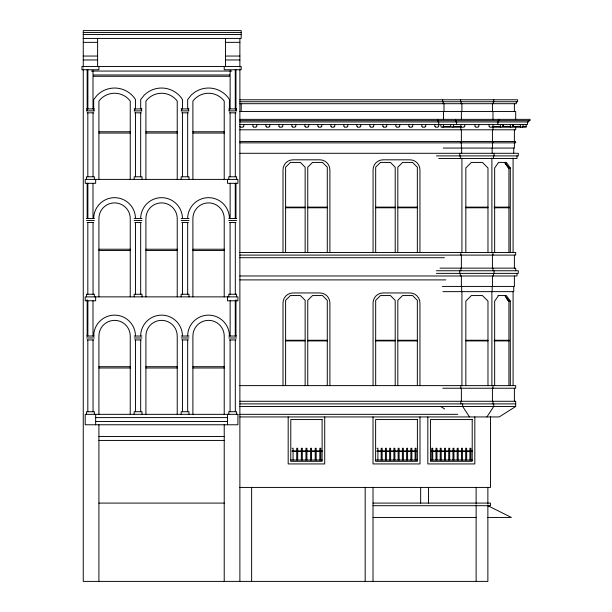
<?xml version="1.0" encoding="UTF-8"?>
<svg xmlns="http://www.w3.org/2000/svg" width="612" height="612" viewBox="0 0 612 612"><rect width="100%" height="100%" fill="white"/><g stroke="black" fill="none" stroke-linecap="round" stroke-linejoin="round"><path stroke-width="0.92" d="M486.9 416.94L493.739 406.498L493.739 403.889M498.573 295.558L494.657 301.096L494.657 385.621M239.881 401.281L515.694 401.281L515.694 406.498L499.193 416.94L239.881 416.94M83.255 32.558L241.189 32.558M83.255 34.517L241.189 34.517M83.255 38.434L241.189 38.434L241.189 30.6L83.255 30.6L83.255 67.106M83.255 42.35L97.614 42.35M225.522 42.35L239.881 42.35M83.255 56.052L97.614 56.052M225.522 56.052L239.881 56.052M83.255 59.968L97.614 59.968M225.522 59.968L239.881 59.968M91.349 71.061L231.787 71.061M239.881 99.779L517.653 99.779L517.653 101.737L239.881 101.737M239.881 103.696L516.344 103.696L516.344 101.737M86.522 108.913L94.347 108.913M134.158 108.913L141.992 108.913M181.144 108.913L188.978 108.913M228.789 108.913L236.615 108.913M86.522 110.871L94.347 110.871M134.158 110.871L141.992 110.871M181.144 110.871L188.978 110.871M228.789 110.871L236.615 110.871M239.881 111.522L515.694 111.522L515.694 119.355M87.172 112.83L93.697 112.83M134.808 112.83L141.341 112.83M181.802 112.83L188.328 112.83M229.439 112.83L235.964 112.83M239.881 119.355L530.053 119.355L530.053 120.663L239.881 120.663M239.881 121.964L528.745 121.964L528.745 120.663M239.881 124.573L527.437 124.573L527.437 121.964M239.881 126.531L240.531 126.531L240.531 127.189L243.148 127.189L243.148 126.531L243.798 126.531L243.798 124.573M522.334 126.531L526.136 126.531M239.881 129.798L515.694 129.798L515.694 127.189M98.915 131.756L130.241 131.756M145.908 131.756L177.228 131.756M192.895 131.756L224.222 131.756M98.915 133.056L130.241 133.056M145.908 133.056L177.228 133.056M192.895 133.056L224.222 133.056M239.881 141.54L515.694 141.54L515.694 142.848L239.881 142.848M443.241 148.066L514.386 148.066L514.386 142.848M239.881 153.291L518.303 153.291L518.303 155.899L436.44 155.899M438.697 158.508L516.995 158.508L516.995 155.899M508.465 167.963L510.316 167.963L510.316 252.488M285.613 207.131L305.143 207.131M307.752 207.131L327.282 207.131M375.676 207.131L395.199 207.131M397.815 207.131L417.338 207.131M465.839 207.131L487.978 207.131M494.198 207.131L509.161 207.131L509.161 207.782L494.198 207.782M285.613 207.782L305.143 207.782M307.752 207.782L327.282 207.782M375.676 207.782L395.199 207.782M397.815 207.782L417.338 207.782M465.839 207.782L487.978 207.782M86.522 218.553L94.347 218.553M134.158 218.553L141.992 218.553M181.144 218.553L188.978 218.553M228.789 218.553L236.615 218.553M86.522 220.511L94.347 220.511M134.158 220.511L141.992 220.511M181.144 220.511L188.978 220.511M228.789 220.511L236.615 220.511M87.172 222.47L93.697 222.47M134.808 222.47L141.341 222.47M181.802 222.47L188.328 222.47M229.439 222.47L235.964 222.47M98.915 249.222L130.241 249.222M145.908 249.222L177.228 249.222M192.895 249.222L224.222 249.222M98.915 250.53L130.241 250.53M145.908 250.53L177.228 250.53M192.895 250.53L224.222 250.53M239.881 252.488L515.694 252.488L515.694 255.097L239.881 255.097M239.881 257.706L444.434 257.706M440.013 268.148L515.694 268.148L515.694 270.756M436.44 270.756L518.303 270.756L518.303 273.373L436.44 273.373M239.881 275.981L516.995 275.981L516.995 273.373M239.881 279.898L445.865 279.898M442.292 286.424L514.386 286.424L514.386 275.981M442.889 291.641L513.736 291.641L513.736 286.424M497.969 295.558L506.399 295.558L510.316 301.096L510.316 385.621M508.465 301.096L510.316 301.096M86.522 336.019L94.347 336.019M134.158 336.019L141.992 336.019M181.144 336.019L188.978 336.019M228.789 336.019L236.615 336.019M86.522 337.977L94.347 337.977M134.158 337.977L141.992 337.977M181.144 337.977L188.978 337.977M228.789 337.977L236.615 337.977M87.172 339.935L93.697 339.935M134.808 339.935L141.341 339.935M181.802 339.935L188.328 339.935M229.439 339.935L235.964 339.935M285.613 340.264L305.143 340.264M307.752 340.264L327.282 340.264M375.676 340.264L395.199 340.264M397.815 340.264L417.338 340.264M465.839 340.264L487.978 340.264M494.198 340.264L509.161 340.264L509.161 340.915L494.198 340.915M285.613 340.915L305.143 340.915M307.752 340.915L327.282 340.915M375.676 340.915L395.199 340.915M397.815 340.915L417.338 340.915M465.839 340.915L487.978 340.915M98.915 366.695L130.241 366.695M145.908 366.695L177.228 366.695M192.895 366.695L224.222 366.695M98.915 367.996L130.241 367.996M145.908 367.996L177.228 367.996M192.895 367.996L224.222 367.996M239.881 385.621L515.694 385.621L515.694 388.23L442.851 388.23M239.881 403.889L515.694 403.889M239.881 406.498L515.694 406.498M239.881 414.332L457.738 414.332M95.656 417.598L227.48 417.598M95.656 421.515L227.48 421.515M98.915 436.524L224.222 436.524M98.915 440.433L224.222 440.433M292.092 448.267L293.072 448.267L293.072 460.017M376.931 448.267L377.91 448.267L377.91 460.017M292.092 450.876L322.111 450.876M376.931 450.876L416.084 450.876M431.751 450.876L444.473 450.876M445.452 450.876L448.718 450.876M449.698 450.876L472.212 450.876M292.092 451.534L322.111 451.534M376.931 451.534L416.084 451.534M431.751 451.534L444.473 451.534M445.452 451.534L448.718 451.534M449.698 451.534L472.212 451.534M290.784 460.017L322.111 460.017M375.623 460.017L417.392 460.017M430.443 460.017L472.212 460.017M239.881 487.427L490.48 487.427L490.48 416.428M98.915 503.087L224.222 503.087M373.014 503.087L490.48 503.087L490.48 505.696L373.014 505.696M373.014 517.446L476.128 517.446M487.871 517.446L511.364 517.446L487.871 505.696M440.732 406.498L444.656 408.984M510.316 167.963L506.399 162.425L498.573 162.425L494.657 167.963L494.657 252.488M505.015 162.425L508.932 167.963L508.932 207.131M504.785 162.425L508.694 167.963M504.556 162.425L507.975 167.267M505.015 295.558L508.932 301.096L508.932 340.264M505.275 296.254L508.694 301.096M506.514 298.327L507.975 300.4M469.519 416.94L462.687 406.498L462.687 403.889M526.136 124.573L526.136 127.189L513.384 127.189L513.384 126.531M523.076 124.573L523.076 126.531M522.617 126.531L522.617 127.189M520.766 127.189L520.766 126.531L512.642 126.531L512.642 127.189L503.408 127.189L503.408 126.531M520.307 124.573L520.307 126.531M514.386 103.696L514.386 111.522M514.386 129.798L514.386 141.54M514.386 255.097L514.386 268.148M514.386 388.23L514.386 401.281M513.736 148.066L513.736 153.291M513.101 124.573L513.101 126.531M513.086 158.057L513.086 252.488M513.086 291.641L513.086 385.621M512.925 124.573L512.925 126.531M510.791 127.189L510.791 126.531L502.666 126.531L502.666 127.189L493.433 127.189L493.433 126.531M510.332 124.573L510.332 126.531M508.932 207.782L508.932 252.488M508.932 340.915L508.932 385.621M503.125 124.573L503.125 126.531M502.949 124.573L502.949 126.531M500.815 127.189L500.815 126.531L492.316 126.531L492.316 127.189L489.707 127.189L489.707 126.531L489.057 126.531L489.057 124.573M500.356 124.573L500.356 126.531M498.918 119.355L498.918 120.663M498.375 120.663L498.375 121.964M497.839 121.964L497.839 124.573M494.052 153.291L494.052 155.899M494.052 270.756L494.052 273.373M493.785 99.779L493.785 101.737M493.509 155.899L493.509 158.508M493.509 273.373L493.509 275.981M493.241 101.737L493.241 103.696M492.974 111.522L492.974 119.355M492.974 124.573L492.974 129.798M492.974 141.54L492.974 142.848M492.974 252.488L492.974 255.097M492.974 268.148L492.974 270.756M492.974 385.621L492.974 388.23M492.974 401.281L492.974 403.889M492.431 103.696L492.431 111.522M492.431 129.798L492.431 141.54M492.431 142.848L492.431 148.066M492.431 255.097L492.431 268.148M492.431 275.981L492.431 286.424M492.431 388.23L492.431 401.281M492.163 148.066L492.163 153.291M492.163 286.424L492.163 291.641M491.887 158.057L491.887 252.488M491.887 291.641L491.887 385.621M487.978 252.488L487.978 167.963L482.44 162.425L471.37 162.425L465.839 167.963L465.839 252.488M487.978 385.621L487.978 301.096L482.44 295.558L471.37 295.558L465.839 301.096L465.839 385.621M487.871 487.427L487.871 503.561M487.871 504.831L487.871 581.4L83.255 581.4L83.255 69.018M478.867 124.573L478.867 126.531L478.209 126.531L478.209 127.189L475.601 127.189L475.601 126.531L474.95 126.531L474.95 124.573M476.128 487.427L476.128 503.561M476.128 504.831L476.128 581.4M474.82 416.94L474.82 463.934L427.834 463.934L427.834 416.94M470.903 460.017L470.903 448.267L469.924 448.267L469.924 460.017M466.665 460.017L466.665 448.267L465.686 448.267L465.686 460.017M464.753 124.573L464.753 126.531L464.103 126.531L464.103 127.189L461.494 127.189L461.494 126.531L452.995 126.531L452.995 127.189M462.42 460.017L462.42 448.267L461.44 448.267L461.44 460.017M461.907 103.696L461.907 111.522M461.922 158.057L461.922 252.488M461.922 291.641L461.922 385.621M461.655 148.066L461.655 153.291M461.655 286.424L461.655 291.641M461.379 111.522L461.379 119.355M461.379 129.798L461.379 141.54M461.379 142.848L461.379 148.066M461.379 255.097L461.379 268.148M461.379 275.981L461.379 286.424M461.379 388.23L461.379 401.281M461.119 101.737L461.119 103.696M460.844 124.573L460.844 129.798M460.844 141.54L460.844 142.848M460.844 252.488L460.844 255.097M460.844 268.148L460.844 270.756M460.844 385.621L460.844 388.23M460.844 401.281L460.844 403.889M460.591 99.779L460.591 101.737M460.377 126.531L460.377 127.189L451.151 127.189L451.151 126.531L443.019 126.531L443.019 127.189M460.301 155.899L460.301 158.508M460.301 273.373L460.301 275.981M459.757 153.291L459.757 155.899M459.757 270.756L459.757 273.373M458.181 460.017L458.181 448.267L457.202 448.267L457.202 460.017M456.621 121.964L456.621 124.573M456.093 120.663L456.093 121.964M455.565 119.355L455.565 120.663M453.936 460.017L453.936 448.267L452.957 448.267L452.957 460.017M453.454 124.573L453.454 126.531M450.684 124.573L450.684 126.531M450.401 126.531L450.401 127.189L441.176 127.189L440.709 124.573M449.698 460.017L449.698 448.267L448.718 448.267L448.718 460.017M445.452 460.017L445.452 448.267L444.473 448.267L444.473 460.017M443.991 103.696L443.991 111.522M443.463 111.522L443.463 119.355M443.478 124.573L443.478 126.531M443.195 101.737L443.195 103.696M442.667 99.779L442.667 101.737M441.214 460.017L441.214 448.267L440.235 448.267L440.235 460.017M438.705 121.964L438.705 126.531L438.047 126.531L438.047 127.189L435.438 127.189L435.438 126.531L434.788 126.531L434.788 124.573M438.169 120.663L438.169 121.964M437.641 119.355L437.641 120.663M436.968 460.017L436.968 448.267L435.989 448.267L435.989 460.017M432.73 460.017L432.73 448.267L431.751 448.267L431.751 460.017M428.484 487.427L428.484 503.087M425.707 124.573L425.707 126.531L425.057 126.531L425.057 127.189L422.441 127.189L422.441 126.531L421.79 126.531L421.79 124.573M420.651 487.427L420.651 503.087M419.947 252.488L419.947 169.807A9.991 9.991 0 0 0 409.956 159.816L383.058 159.816A9.991 9.991 0 0 0 373.068 169.807L373.068 252.488M419.947 385.621L419.947 302.94A9.991 9.991 0 0 0 409.956 292.949L383.058 292.949A9.991 9.991 0 0 0 373.068 302.94L373.068 385.621M420 416.94L420 463.934L373.014 463.934L373.014 416.94M417.338 252.488L417.338 167.198L412.572 162.425L402.581 162.425L397.815 167.198L397.815 252.488M417.338 385.621L417.338 300.331L412.572 295.558L402.581 295.558L397.815 300.331L397.815 385.621M416.084 460.017L416.084 448.267L415.104 448.267L415.104 460.017M412.71 124.573L412.71 126.531L412.06 126.531L412.06 127.189L409.451 127.189L409.451 126.531L408.801 126.531L408.801 124.573M411.845 460.017L411.845 448.267L410.866 448.267L410.866 460.017M407.6 460.017L407.6 448.267L406.62 448.267L406.62 460.017M403.362 460.017L403.362 448.267L402.382 448.267L402.382 460.017M399.72 124.573L399.72 126.531L399.07 126.531L399.07 127.189L396.454 127.189L396.454 126.531L395.803 126.531L395.803 124.573M399.116 460.017L399.116 448.267L398.137 448.267L398.137 460.017M395.199 252.488L395.199 167.198L390.433 162.425L380.442 162.425L375.676 167.198L375.676 252.488M395.199 385.621L395.199 300.331L390.433 295.558L380.442 295.558L375.676 300.331L375.676 385.621M394.878 460.017L394.878 448.267L393.899 448.267L393.899 460.017M390.632 460.017L390.632 448.267L389.653 448.267L389.653 460.017M386.723 124.573L386.723 126.531L386.073 126.531L386.073 127.189L383.464 127.189L383.464 126.531L382.814 126.531L382.814 124.573M386.394 460.017L386.394 448.267L385.415 448.267L385.415 460.017M382.148 460.017L382.148 448.267L381.169 448.267L381.169 460.017M373.733 124.573L373.733 126.531L373.083 126.531L373.083 127.189L370.467 127.189L370.467 126.531L369.816 126.531L369.816 124.573M373.014 487.427L373.014 581.4M365.18 487.427L365.18 581.4M360.736 124.573L360.736 126.531L360.086 126.531L360.086 127.189L357.477 127.189L357.477 126.531L356.827 126.531L356.827 124.573M347.746 124.573L347.746 126.531L347.096 126.531L347.096 127.189L344.48 127.189L344.48 126.531L343.829 126.531L343.829 124.573M334.749 124.573L334.749 126.531L334.098 126.531L334.098 127.189L331.49 127.189L331.49 126.531L330.84 126.531L330.84 124.573M329.891 252.488L329.891 169.807A9.991 9.991 0 0 0 319.9 159.816L292.995 159.816A9.991 9.991 0 0 0 283.004 169.807L283.004 252.488M329.891 385.621L329.891 302.94A9.991 9.991 0 0 0 319.9 292.949L292.995 292.949A9.991 9.991 0 0 0 283.004 302.94L283.004 385.621M327.282 252.488L327.282 167.198L322.509 162.425L312.525 162.425L307.752 167.198L307.752 252.488M327.282 385.621L327.282 300.331L322.509 295.558L312.525 295.558L307.752 300.331L307.752 385.621M324.72 416.94L324.72 463.934L288.175 463.934L288.175 416.94M321.759 124.573L321.759 126.531L321.109 126.531L321.109 127.189L318.492 127.189L318.492 126.531L317.842 126.531L317.842 124.573M320.803 460.017L320.803 448.267L319.824 448.267L319.824 460.017M316.182 460.017L316.182 448.267L315.203 448.267L315.203 460.017M311.562 460.017L311.562 448.267L310.582 448.267L310.582 460.017M308.762 124.573L308.762 126.531L308.111 126.531L308.111 127.189L305.503 127.189L305.503 126.531L304.853 126.531L304.853 124.573M306.933 460.017L306.933 448.267L305.954 448.267L305.954 460.017M305.143 252.488L305.143 167.198L300.37 162.425L290.386 162.425L285.613 167.198L285.613 252.488M305.143 385.621L305.143 300.331L300.37 295.558L290.386 295.558L285.613 300.331L285.613 385.621M302.313 460.017L302.313 448.267L301.334 448.267L301.334 460.017M297.692 460.017L297.692 448.267L296.713 448.267L296.713 460.017M295.772 124.573L295.772 126.531L295.122 126.531L295.122 127.189L292.505 127.189L292.505 126.531L291.855 126.531L291.855 124.573M282.775 124.573L282.775 126.531L282.124 126.531L282.124 127.189L279.516 127.189L279.516 126.531L278.865 126.531L278.865 124.573M269.785 124.573L269.785 126.531L269.135 126.531L269.135 127.189L266.518 127.189L266.518 126.531L265.868 126.531L265.868 124.573M256.788 124.573L256.788 126.531L256.137 126.531L256.137 127.189L253.529 127.189L253.529 126.531L252.878 126.531L252.878 124.573M251.631 487.427L251.631 581.4M241.189 103.696L241.189 111.522M239.881 38.25L239.881 67.106M239.881 69.018L239.881 581.4M236.615 179.393L236.615 176.784L228.789 176.784L228.789 179.393M236.615 296.866L236.615 294.25L228.789 294.25L228.789 296.866M236.615 414.332L236.615 411.723L228.789 411.723L228.789 414.332M236.094 108.913L236.094 110.871M235.964 69.753L235.964 108.913M235.964 183.218L235.964 218.553M235.964 299.727L235.964 336.019M235.268 69.753L235.268 108.913M235.314 112.83L235.314 176.784M235.268 183.309L235.268 218.553M235.314 222.47L235.314 294.25M235.268 300.783L235.268 336.019M235.314 339.935L235.314 411.723M230.135 70.709L230.135 108.913M230.089 112.83L230.089 176.784M230.135 183.309L230.135 218.553M230.089 222.47L230.089 294.25M230.135 300.783L230.135 336.019M230.089 339.935L230.089 411.723M229.439 108.913L229.439 99.595L228.398 97.951A24.801 24.801 0 0 0 194.18 92.619L191.242 95.074L187.67 99.595L187.67 108.913M229.309 108.913L229.309 110.871M227.48 179.393L227.48 183.309L237.923 183.309L237.923 179.393L85.213 179.393L85.213 183.309L95.656 183.309L95.656 179.393M227.48 296.866L227.48 300.783L237.923 300.783L237.923 296.866L85.213 296.866L85.213 300.783L95.656 300.783L95.656 296.866M227.48 414.332L227.48 424.774M225.522 38.434L225.522 66.494M224.222 66.494L224.222 69.753L241.189 69.753L241.189 66.494L81.947 66.494L81.947 69.753L98.915 69.753L98.915 66.494M224.222 179.393L224.222 101.079A19.576 19.576 0 0 0 192.895 101.079L192.895 179.393M224.222 296.866L224.222 218.553A15.66 15.66 0 0 0 208.554 202.886A15.66 15.66 0 0 0 192.895 218.553L192.895 296.866M224.222 414.332L224.222 336.019A15.66 15.66 0 0 0 208.554 320.359A15.66 15.66 0 0 0 192.895 336.019L192.895 414.332M224.222 424.774L224.222 581.4M188.978 179.393L188.978 176.784L181.144 176.784L181.144 179.393M188.978 296.866L188.978 294.25L181.144 294.25L181.144 296.866M188.978 414.332L188.978 411.723L181.144 411.723L181.144 414.332M188.45 108.913L188.45 110.871M187.67 112.83L187.67 176.784M187.67 222.47L187.67 294.25M187.67 339.935L187.67 411.723M182.453 108.913L182.453 99.595L181.404 97.951A24.801 24.801 0 0 0 147.194 92.619L144.256 95.074L140.684 99.595L140.684 108.913M182.453 112.83L182.453 176.784M182.453 222.47L182.453 294.25M182.453 339.935L182.453 411.723M181.672 108.913L181.672 110.871M177.228 179.393L177.228 101.079A19.576 19.576 0 0 0 145.908 101.079L145.908 179.393M177.228 296.866L177.228 218.553A15.66 15.66 0 0 0 161.568 202.886A15.66 15.66 0 0 0 145.908 218.553L145.908 296.866M177.228 414.332L177.228 336.019A15.66 15.66 0 0 0 161.568 320.359A15.66 15.66 0 0 0 145.908 336.019L145.908 414.332M141.992 179.393L141.992 176.784L134.158 176.784L134.158 179.393M141.992 296.866L141.992 294.25L134.158 294.25L134.158 296.866M141.992 414.332L141.992 411.723L134.158 411.723L134.158 414.332M141.464 108.913L141.464 110.871M140.684 112.83L140.684 176.784M140.684 222.47L140.684 294.25M140.684 339.935L140.684 411.723M135.466 108.913L135.466 99.519L134.418 97.951A24.801 24.801 0 0 0 100.207 92.619L97.27 95.074L93.697 99.595L93.697 108.913M135.466 112.83L135.466 176.784M135.466 222.47L135.466 294.25M135.466 339.935L135.466 411.723M134.686 108.913L134.686 110.871M130.241 179.393L130.241 101.079A19.576 19.576 0 0 0 98.915 101.079L98.915 179.393M130.241 296.866L130.241 218.553A15.66 15.66 0 0 0 114.582 202.886A15.66 15.66 0 0 0 98.915 218.553L98.915 296.866M130.241 414.332L130.241 336.019A15.66 15.66 0 0 0 114.582 320.359A15.66 15.66 0 0 0 98.915 336.019L98.915 414.332M98.915 424.774L98.915 581.4M97.614 38.434L97.614 66.494M95.656 414.332L95.656 424.774M94.347 179.393L94.347 176.784L86.522 176.784L86.522 179.393M94.347 296.866L94.347 294.25L86.522 294.25L86.522 296.866M94.347 414.332L94.347 411.723L86.522 411.723L86.522 414.332M93.827 108.913L93.827 110.871M93.047 112.83L93.047 176.784M93.047 222.47L93.047 294.25M93.047 339.935L93.047 411.723M93.001 70.709L93.001 108.913M93.001 183.309L93.001 218.553M93.001 300.783L93.001 336.019M87.868 69.753L87.868 108.913M87.822 112.83L87.822 176.784M87.868 183.309L87.868 218.553M87.822 222.47L87.822 294.25M87.868 300.783L87.868 336.019M87.822 339.935L87.822 411.723M87.172 69.753L87.172 108.913M87.172 183.218L87.172 218.553M87.172 299.727L87.172 336.019M87.042 108.913L87.042 110.871M187.67 336.019A20.884 20.884 0 0 1 208.554 315.134A20.884 20.884 0 0 1 229.439 336.019M140.684 336.019A20.884 20.884 0 0 1 161.568 315.134A20.884 20.884 0 0 1 182.453 336.019M93.697 336.019A20.884 20.884 0 0 1 114.582 315.134A20.884 20.884 0 0 1 135.466 336.019M93.697 218.553A20.884 20.884 0 0 1 114.582 197.668A20.884 20.884 0 0 1 135.466 218.553M140.684 218.553A20.884 20.884 0 0 1 161.568 197.668A20.884 20.884 0 0 1 182.453 218.553M187.67 218.553A20.884 20.884 0 0 1 208.554 197.668A20.884 20.884 0 0 1 229.439 218.553M229.439 74.978L93.697 74.978L93.697 76.286L229.439 76.286L229.439 74.978M237.923 414.332L85.213 414.332L85.213 424.774L237.923 424.774L237.923 414.332M322.111 419.557L290.784 419.557L290.784 461.318L322.111 461.318L322.111 419.557M417.392 419.557L375.623 419.557L375.623 461.318L417.392 461.318L417.392 419.557M472.212 419.557L430.443 419.557L430.443 461.318L472.212 461.318L472.212 419.557"/></g></svg>
